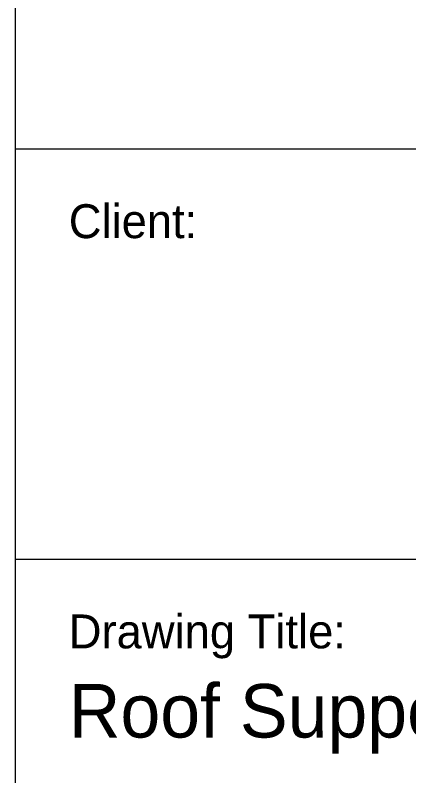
# Paper-space layout '01 Roof Support Layout' of a CAD drawing. Header units: millimetres. Extents: x 5 to 415, y 7 to 290.
# Drawn here: x 342 to 364.05, y 49.85 to 92.5 of the extents above; entities that cross this region are included whole.
import ezdxf

# ---------------------------------------------------------------- set-up
doc = ezdxf.new("R2010")
doc.units = ezdxf.units.MM
doc.layers.add('SHEET', color=7, linetype='Continuous')
doc.layers.add('TEXT', color=7, linetype='Continuous')

# ---------------------------------------------------------------- blocks, each defined once
blk = doc.blocks.new('SHEET_01_ROOF')
at = {"layer": 'SHEET', "lineweight": 18}
for p, q in [((342, 290), (342, 7)), ((342, 85), (415, 85)), ((342, 62), (415, 62))]:
    blk.add_line(p, q, dxfattribs=at)
at = {"layer": 'TEXT'}
for s, height, p in [('Client:', 1.9, (345, 80)), ('Drawing Title:', 1.9, (345, 57)), ('Roof Support Layout', 3, (345, 52))]:
    blk.add_text(s, height=height, dxfattribs=at).set_placement(p)

psp = doc.layouts.new('01 Roof Support Layout')

# ---------------------------------------------------------------- block references
psp.add_blockref('SHEET_01_ROOF', (0, 0))

doc.saveas('drawing.dxf')
